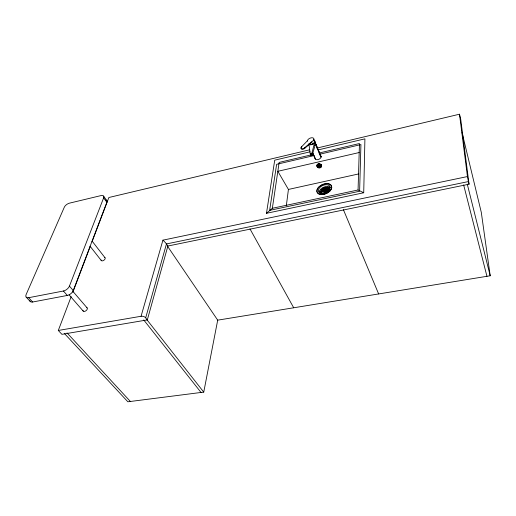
<?xml version="1.0" encoding="UTF-8"?>
<svg xmlns="http://www.w3.org/2000/svg" width="516" height="516" viewBox="0 0 516 516"><rect width="100%" height="100%" fill="white"/><g stroke="black" fill="none" stroke-linecap="round" stroke-linejoin="round"><path stroke-width="0.77" d="M310.019 151.827L274.725 160.173L266.475 213.308L363.722 192.752L364.915 138.843L317.862 149.975M363.722 192.752L358.059 189.991L359.465 143.538L318.92 153.065M309.271 144.254A3.206 1.812 -24 0 0 312.032 144.254A3.206 1.812 -24 0 0 314.476 142.422L314.695 141.378M301.77 146.609L301.08 147.389A2.238 1.271 -24.5 0 0 301.899 148.789A2.238 1.271 -24.5 0 0 304.556 147.821L311.838 141.571A3.412 1.922 -24 0 0 313.625 139.978L313.876 138.856A3.412 1.922 -24 0 0 310.767 137.927A3.412 1.922 -24 0 0 307.51 140.571L307.71 141.171M317.759 166.191L317.359 165.771M317.682 164.585L317.914 164.243M317.959 166.784L317.856 166.3L318.024 166.881M317.959 165.01L317.714 164.572M318.359 166.275L318.424 165.7L318.778 166.178M318.32 164.501L317.746 164.636M318.243 166.803L317.837 166.384M318.565 166.842L319.036 167.145M318.785 165.436L318.714 164.933M318.333 165.81L318.733 166.229L318.204 165.959M319.662 164.056L319.494 164.501L319.14 164.114M319.307 164.856L319.875 164.791L319.346 165.055M320.41 164.423L320.004 164.714M320.442 165.107L320.817 164.849M320.101 166.674L320.733 166.545L320.494 165.688M320.623 165.249L321.029 165.243L320.913 164.791M321.062 165.971L320.913 165.591M286.309 205.852L288.431 189.436L277.834 171.312L359.194 152.536M266.475 213.308L272.351 208.277L279.15 162.411L311.122 154.897M64.319 333.381L127.871 401.79L203.749 392.115L217.7 320.159L167.268 245.855M308.91 143.945L310.239 153.916L311.019 155.742L312.548 155.381L311.761 153.562L314.805 141.952L321.075 157.09L314.702 141.707M58.302 330.459L61.92 334.336L147.312 319.907L167.881 246.029L165.462 242.655L162.921 240.159L141.061 316.269L58.302 330.459L71.156 296.655M147.312 319.907L145.686 317.837L166.455 243.933L468.412 181.567L469.063 184.193L167.881 246.029M312.548 155.381L312.567 153.826L315.392 144.377L314.779 142.055A3.309 1.651 -23.1 0 1 314.438 142.577M309 144.164A3.199 1.812 -24 0 0 311.741 144.622A3.199 1.812 -24 0 0 314.579 142.668L314.902 141.3A3.406 1.929 -24 0 0 314.702 140.842M29.857 300.705A5.379 2.87 -39 0 0 32.676 302.008L67.306 295.442A5.431 3.006 -38.1 0 0 73.266 290.566L106.864 202.304A4.741 2.432 -33.7 0 0 105.915 200.027M72.872 292.153L90.3 246.332M92.016 241.823L108.87 197.505L309.677 149.801M28.657 297.7L63.436 291.005A5.463 2.999 -37.9 0 0 69.441 286.109L103.651 197.834A4.767 2.419 -33.6 0 0 100.884 195.622L69.531 203.136A4.715 2.322 -34.6 0 0 64.313 207.2L26.142 294.533A5.418 2.857 -38.8 0 0 28.657 297.7L32.676 302.008M315.392 144.377L315.347 144.493A3.193 1.819 -24 0 1 314.367 145.551M317.972 165.152L317.405 165.217M318.275 164.72L317.901 164.327M319.12 164.198L319.598 164.088M319.062 165.404L319.314 165.862M319.133 166.784L318.869 167.261L318.636 166.726M319.662 164.385L319.617 164.004M319.133 166.146L319.056 166.487M319.914 164.991L319.398 165.114M319.63 166.552L319.333 166.152M320.713 166.629C320.236 166.455 319.449 167.029 320.172 167.178M320.178 166.281L320.552 166.668M321.029 165.243L320.836 164.765L319.952 164.662M301.292 147.879L301.254 147.144L307.504 140.681M318.946 164.61L318.617 164.159M319.314 164.875L319.856 164.875M318.572 166.862L319.152 166.932M320.539 164.83L320.546 165.294M321.049 165.152L320.7 165.281M301.157 148.279A2.238 1.277 -24.5 0 0 302.363 149.298A2.238 1.277 -24.5 0 0 304.769 148.311L312.045 142.061A3.412 1.922 -24 0 1 311.225 142.416M318.559 164.101L318.746 164.604M318.243 164.688L317.85 164.817M319.049 165.488L319.591 165.675M320.204 166.307L320.597 166.184M320.507 165.952L321.004 166.01M318.54 164.191L319.159 164.385M318.894 164.565L318.275 164.365M318.811 164.681L319.023 164.269M319.578 164.391L319.223 164.352M319.804 165.617L320.268 165.784M319.269 166.075L319.21 166.649L319.662 166.268M320.159 165.997L319.675 165.765M318.682 166.765L319.062 166.81M319.533 166.565L319.159 166.52M320.855 166.158L320.984 165.63M316.734 148.124L459.492 114.21L460.73 119.37L469.063 184.193M310.239 153.916L311.761 153.562M314.089 155.548L276.621 164.327L269.642 210.367L359.62 191.243L360.929 144.57L319.552 154.265M288.431 189.436L358.788 173.905M272.351 208.277L358.059 189.991M162.921 240.159L467.451 176.556L459.492 114.21M217.565 320.178L490.2 275.776L481.299 212.379L462.033 132.489M317.553 164.907L317.914 165.036M318.553 164.894L318.346 165.436M319.185 165.417L319.675 165.92M319.991 166.113L320.133 165.533M319.539 164.049L319.127 164.327M320.9 165.675L320.462 165.971M26.155 297.106L30.18 301.409M67.041 332.923L130.393 401.474M63.436 291.005L67.306 295.442M69.125 294.888L83.237 311.116M72.595 291.018L87.114 307.897M69.441 286.109L73.266 290.566M143.732 319.946L201.034 392.457M146.692 319.443L203.749 392.115M90.023 246.164L101.362 260.632M92.254 241.301L104.974 257.69M103.574 196.106L106.773 200.569M103.651 197.834L106.864 202.304M249.957 228.859L293.707 307.781M304.556 147.821L304.769 148.311M310.658 154.271L311.019 155.742M312.67 152.755L315.179 158.625M312.573 152.523L315.366 159.063M313.676 139.842L314.65 142.422A3.406 1.929 -24 0 1 312.051 144.37A3.406 1.929 -24 0 1 309.116 144.37M314.418 142.068L314.625 142.551M313.863 139.223L321.087 156.574M343.392 209.644L378.641 293.946M463.639 184.909L486.943 276.305M467.277 184.154L490.2 275.776M468.412 181.567L467.451 176.556M104.664 257.51A2.335 1.296 -35.8 0 1 103.884 260.251A2.335 1.296 -35.8 0 1 101.13 259.98M86.366 307.575A2.522 1.458 -38.6 0 1 87.165 309.303A2.522 1.458 -38.6 0 1 84.676 311.374A2.522 1.458 -38.6 0 1 83.011 310.355M313.722 140.268A3.406 1.929 -24 0 1 314.302 140.487M319.978 155.58A3.148 1.838 -23.8 0 1 320.746 157.819A3.148 1.838 -23.8 0 1 317.185 159.708A3.148 1.838 -23.8 0 1 315.199 158.115M319.707 163.798A2.354 1.987 9.3 0 1 321.197 166.874A2.354 1.987 9.3 0 1 317.366 166.868A2.354 1.987 9.3 0 1 318.488 163.798M314.528 140.933A3.206 1.812 -24 0 1 314.715 141.371M313.921 143.093A3.309 1.651 -23.1 0 1 312.496 143.951M311.683 144.248A3.309 1.651 -23.1 0 1 309.045 144.112M321.7 193.777A0.787 0.49 -24 0 1 322.642 193.21A0.787 0.49 -24 0 1 323.113 193.739M322.171 193.61A0.787 0.49 -24 0 1 323.248 193.823M320.442 193.242A0.78 0.484 -24.1 0 1 321.017 192.358A0.78 0.484 -24.1 0 1 321.823 192.778A0.78 0.484 -24.1 0 1 320.694 193.371M320.462 193.223A0.78 0.484 -24.1 0 1 321.436 192.52A0.78 0.484 -24.1 0 1 321.823 193.19M321.694 193.319A0.78 0.484 -24.1 0 1 320.649 193.545M326.164 192.745A0.787 0.49 -23.7 0 1 326.892 192.455M322.752 191.739A0.78 0.484 -23.9 0 1 323.08 190.972A0.78 0.484 -23.9 0 1 324.074 190.939A0.78 0.484 -23.9 0 1 323.751 191.713M326.963 191.307A0.787 0.484 -23.7 0 1 325.757 191.384A0.787 0.484 -23.7 0 1 326.57 190.52A0.787 0.484 -23.7 0 1 327.092 191.172M319.236 193.119A6.25 3.87 -23.8 0 1 323.074 187.482A6.25 3.87 -23.8 0 1 330.317 187.624M328.06 189.146A0.78 0.484 -23.6 0 1 328.382 188.379A0.78 0.484 -23.6 0 1 329.382 188.346A0.78 0.484 -23.6 0 1 329.06 189.114M327.647 191.746A0.787 0.49 -23.6 0 1 328.944 191.101M329.395 190.41A0.787 0.484 -23.5 0 1 328.505 190.236A0.787 0.484 -23.5 0 1 329.079 189.488A0.787 0.484 -23.5 0 1 329.963 189.656M328.776 190.656A0.787 0.484 -23.5 0 1 329.563 189.63M322.739 189.146A0.78 0.477 -23.9 0 1 323.068 188.385A0.78 0.477 -23.9 0 1 324.054 188.353A0.78 0.477 -23.9 0 1 323.732 189.114M325.319 192.429A0.787 0.484 -23.8 0 1 324.132 192.539A0.787 0.484 -23.8 0 1 324.796 191.668A0.787 0.484 -23.8 0 1 325.531 192.152M325.312 189.785A0.78 0.484 -23.8 0 1 324.841 190.12M324.138 190.14A0.78 0.484 -23.8 0 1 324.274 189.353A0.78 0.484 -23.8 0 1 325.351 189.262M320.352 192.21A0.78 0.484 -24.1 0 1 320.52 191.391A0.78 0.484 -24.1 0 1 321.597 191.365A0.78 0.484 -24.1 0 1 321.055 192.191M327.905 188.224A0.78 0.484 -23.6 0 1 326.699 188.301A0.78 0.484 -23.6 0 1 327.512 187.443A0.78 0.484 -23.6 0 1 328.034 188.088M312.432 155.013A0.645 0.374 -24.1 0 1 311.606 155.568A0.645 0.374 -24.1 0 1 311.335 155.039M311.69 154.123A0.651 0.374 -24.1 0 1 310.697 154.052M325.783 188.405A0.78 0.477 -23.8 0 1 324.725 188.327A0.78 0.477 -23.8 0 1 325.486 187.521A0.78 0.477 -23.8 0 1 326.151 188.018M141.061 316.269A3.464 2.019 14.1 0 1 145.686 317.837M317.592 167.384A2.354 1.987 9.3 0 0 321.455 166.507A2.354 1.987 9.3 0 0 318.449 164.049A2.354 1.987 9.3 0 0 317.592 167.384M322.061 194.596A7.85 4.844 -23.8 0 0 331.595 186.212A7.85 4.844 -23.8 0 0 319.314 186.657A7.85 4.844 -23.8 0 0 322.061 194.596M322.016 194.48A7.85 4.844 -23.8 0 0 331.549 186.102A7.85 4.844 -23.8 0 0 319.262 186.54A7.85 4.844 -23.8 0 0 322.016 194.48M322.455 193.371A6.269 3.864 -23.8 0 0 330.072 186.689A6.269 3.864 -23.8 0 0 320.275 187.031A6.269 3.864 -23.8 0 0 322.455 193.371M323.087 191.662A0.78 0.484 -23.9 0 0 324.042 190.83A0.78 0.484 -23.9 0 0 322.822 190.862A0.78 0.484 -23.9 0 0 323.087 191.662M321.661 190.649A0.78 0.484 -24 0 0 322.616 189.817A0.78 0.484 -24 0 0 321.397 189.856A0.78 0.484 -24 0 0 321.661 190.649M321.565 190.423A0.78 0.484 -24 0 0 322.519 189.591A0.78 0.484 -24 0 0 321.3 189.63A0.78 0.484 -24 0 0 321.565 190.423M328.395 189.062A0.78 0.484 -23.6 0 0 329.35 188.23A0.78 0.484 -23.6 0 0 328.124 188.269A0.78 0.484 -23.6 0 0 328.395 189.062M326.138 191.371A0.787 0.484 -23.7 0 0 327.099 190.539A0.787 0.484 -23.7 0 0 325.873 190.572A0.787 0.484 -23.7 0 0 326.138 191.371M323.074 189.062A0.78 0.477 -23.9 0 0 324.022 188.237A0.78 0.477 -23.9 0 0 322.81 188.275A0.78 0.477 -23.9 0 0 323.074 189.062M326.344 190.14A0.78 0.484 -23.7 0 0 327.299 189.308A0.78 0.484 -23.7 0 0 326.08 189.346A0.78 0.484 -23.7 0 0 326.344 190.14M326.247 189.914A0.78 0.484 -23.7 0 0 327.209 189.082A0.78 0.484 -23.7 0 0 325.983 189.12A0.78 0.484 -23.7 0 0 326.247 189.914M324.493 192.494A0.787 0.484 -23.8 0 0 325.454 191.655A0.787 0.484 -23.8 0 0 324.229 191.694A0.787 0.484 -23.8 0 0 324.493 192.494M324.364 189.978A0.78 0.484 -23.8 0 0 325.319 189.146A0.78 0.484 -23.8 0 0 324.1 189.185A0.78 0.484 -23.8 0 0 324.364 189.978M320.578 192.049A0.78 0.484 -24.1 0 0 321.533 191.217A0.78 0.484 -24.1 0 0 320.313 191.249A0.78 0.484 -24.1 0 0 320.578 192.049M327.086 188.288A0.78 0.484 -23.6 0 0 328.041 187.456A0.78 0.484 -23.6 0 0 326.815 187.495A0.78 0.484 -23.6 0 0 327.086 188.288M325.125 188.353A0.78 0.477 -23.8 0 0 326.08 187.527A0.78 0.477 -23.8 0 0 324.861 187.566A0.78 0.477 -23.8 0 0 325.125 188.353"/></g></svg>
